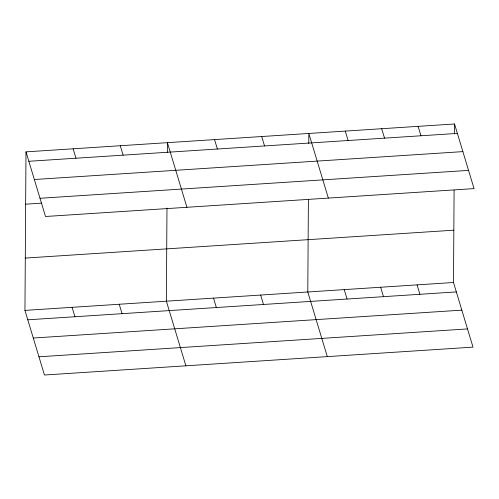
<?xml version="1.0" encoding="UTF-8"?>
<svg xmlns="http://www.w3.org/2000/svg" width="499" height="499" viewBox="0 0 499 499"><rect width="100%" height="100%" fill="white"/><g stroke="black" fill="none" stroke-linecap="round" stroke-linejoin="round"><path stroke-width="0.75" d="M454.102 190.15L453.497 282.503L473.008 347.136L44.461 375.017L24.95 310.39L25.992 151.864L454.539 123.983L474.05 188.61L45.503 216.497L25.992 151.864M166.984 208.064L166.373 301.184L185.884 365.817M167.346 152.663L167.408 142.664L186.925 207.297M308.394 199.631L307.789 291.984L327.307 356.617M308.762 143.463L308.831 133.464L328.342 198.091M454.47 133.982L454.539 123.983M28.836 161.289L457.383 133.401M34.337 179.509L462.885 151.621M40.001 198.278L468.549 170.39M25.649 204.178L41.872 203.124M25.293 258.077L453.841 230.189M24.95 310.39L453.497 282.503M27.794 319.809L456.342 291.921M33.296 338.029L461.843 310.141M38.959 356.797L467.507 328.916M418.112 126.353L420.956 135.772M381.685 128.723L384.529 138.142M417.07 284.873L419.915 294.291M345.258 131.094L348.102 140.512M380.643 287.243L383.488 296.662M344.216 289.613L347.061 299.032M261.688 136.533L264.532 145.951M214.551 139.595L217.396 149.02M260.653 295.052L263.497 304.471M213.51 298.121L216.354 307.54M120.271 145.733L123.116 155.152M73.128 148.802L75.973 158.22M119.23 304.253L122.074 313.678M72.093 307.322L74.937 316.74"/></g></svg>
